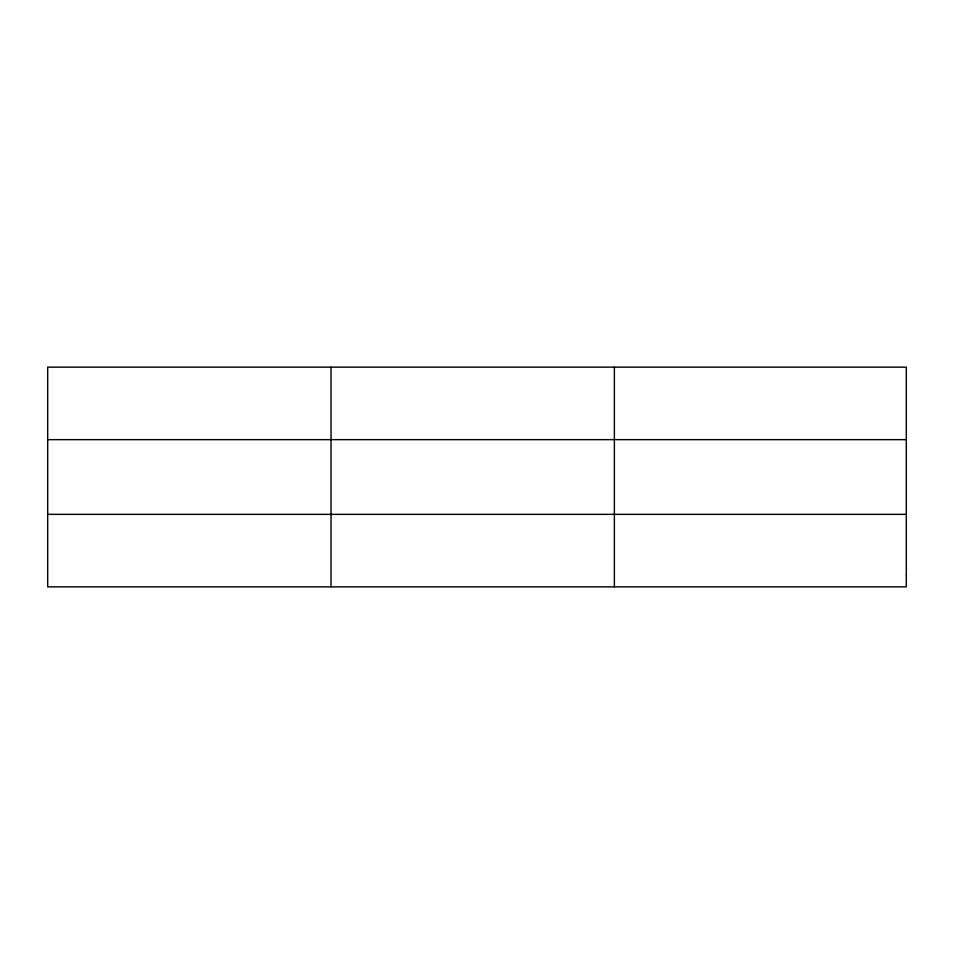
<?xml version="1.0" encoding="UTF-8"?>
<svg xmlns="http://www.w3.org/2000/svg" width="954" height="954" viewBox="0 0 954 954"><rect width="100%" height="100%" fill="white"/><g stroke="black" fill="none" stroke-linecap="round" stroke-linejoin="round"><path stroke-width="1.43" d="M331.038 367.147L331.038 586.853M614.376 367.147L614.376 586.853M47.7 439.651L906.3 439.651M47.7 514.349L906.3 514.349M906.3 574.761L906.3 586.853L47.7 586.853L47.7 367.147L906.3 367.147L906.3 574.761"/></g></svg>
